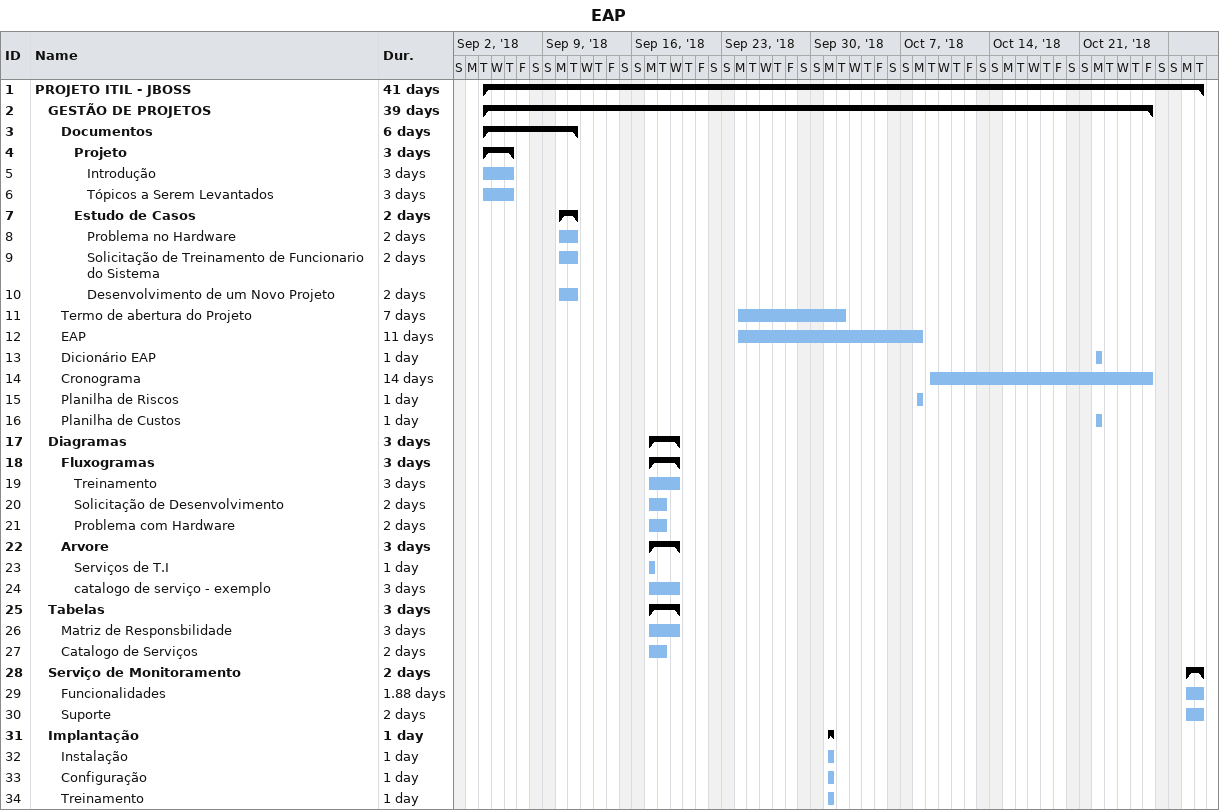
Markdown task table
EAP

| ID | Level | Task | Duration | Start | Finish |
|---|---|---|---|---|---|
| 1 | 1 | **PROJETO ITIL - JBOSS** | 41d | 2018-09-04 | 2018-10-30 |
| 2 | 2 | **GESTÃO DE PROJETOS** | 39d | 2018-09-04 | 2018-10-26 |
| 3 | 3 | **Documentos** | 6d | 2018-09-04 | 2018-09-11 |
| 4 | 4 | **Projeto** | 3d | 2018-09-04 | 2018-09-06 |
| 5 | 5 | Introdução | 3d | 2018-09-04 | 2018-09-06 |
| 6 | 5 | Tópicos a Serem Levantados | 3d | 2018-09-04 | 2018-09-06 |
| 7 | 4 | **Estudo de Casos** | 2d | 2018-09-10 | 2018-09-11 |
| 8 | 5 | Problema no Hardware | 2d | 2018-09-10 | 2018-09-11 |
| 9 | 5 | Solicitação de Treinamento de Funcionario do Sistema | 2d | 2018-09-10 | 2018-09-11 |
| 10 | 5 | Desenvolvimento de um Novo Projeto | 2d | 2018-09-10 | 2018-09-11 |
| 11 | 3 | Termo de abertura do Projeto | 7d | 2018-09-24 | 2018-10-02 |
| 12 | 3 | EAP | 11d | 2018-09-24 | 2018-10-08 |
| 13 | 3 | Dicionário EAP | 1d | 2018-10-22 | 2018-10-22 |
| 14 | 3 | Cronograma | 14d | 2018-10-09 | 2018-10-26 |
| 15 | 3 | Planilha de Riscos | 1d | 2018-10-08 | 2018-10-08 |
| 16 | 3 | Planilha de Custos | 1d | 2018-10-22 | 2018-10-22 |
| 17 | 2 | **Diagramas** | 3d | 2018-09-17 | 2018-09-19 |
| 18 | 3 | **Fluxogramas** | 3d | 2018-09-17 | 2018-09-19 |
| 19 | 4 | Treinamento | 3d | 2018-09-17 | 2018-09-19 |
| 20 | 4 | Solicitação de Desenvolvimento | 2d | 2018-09-17 | 2018-09-18 |
| 21 | 4 | Problema com Hardware | 2d | 2018-09-17 | 2018-09-18 |
| 22 | 3 | **Arvore** | 3d | 2018-09-17 | 2018-09-19 |
| 23 | 4 | Serviços de T.I | 1d | 2018-09-17 | 2018-09-17 |
| 24 | 4 | catalogo de serviço - exemplo | 3d | 2018-09-17 | 2018-09-19 |
| 25 | 2 | **Tabelas** | 3d | 2018-09-17 | 2018-09-19 |
| 26 | 3 | Matriz de Responsbilidade | 3d | 2018-09-17 | 2018-09-19 |
| 27 | 3 | Catalogo de Serviços | 2d | 2018-09-17 | 2018-09-18 |
| 28 | 2 | **Serviço de Monitoramento** | 2d | 2018-10-29 | 2018-10-30 |
| 29 | 3 | Funcionalidades | 1.88d | 2018-10-29 | 2018-10-30 |
| 30 | 3 | Suporte | 2d | 2018-10-29 | 2018-10-30 |
| 31 | 2 | **Implantação** | 1d | 2018-10-01 | 2018-10-01 |
| 32 | 3 | Instalação | 1d | 2018-10-01 | 2018-10-01 |
| 33 | 3 | Configuração | 1d | 2018-10-01 | 2018-10-01 |
| 34 | 3 | Treinamento | 1d | 2018-10-01 | 2018-10-01 |
